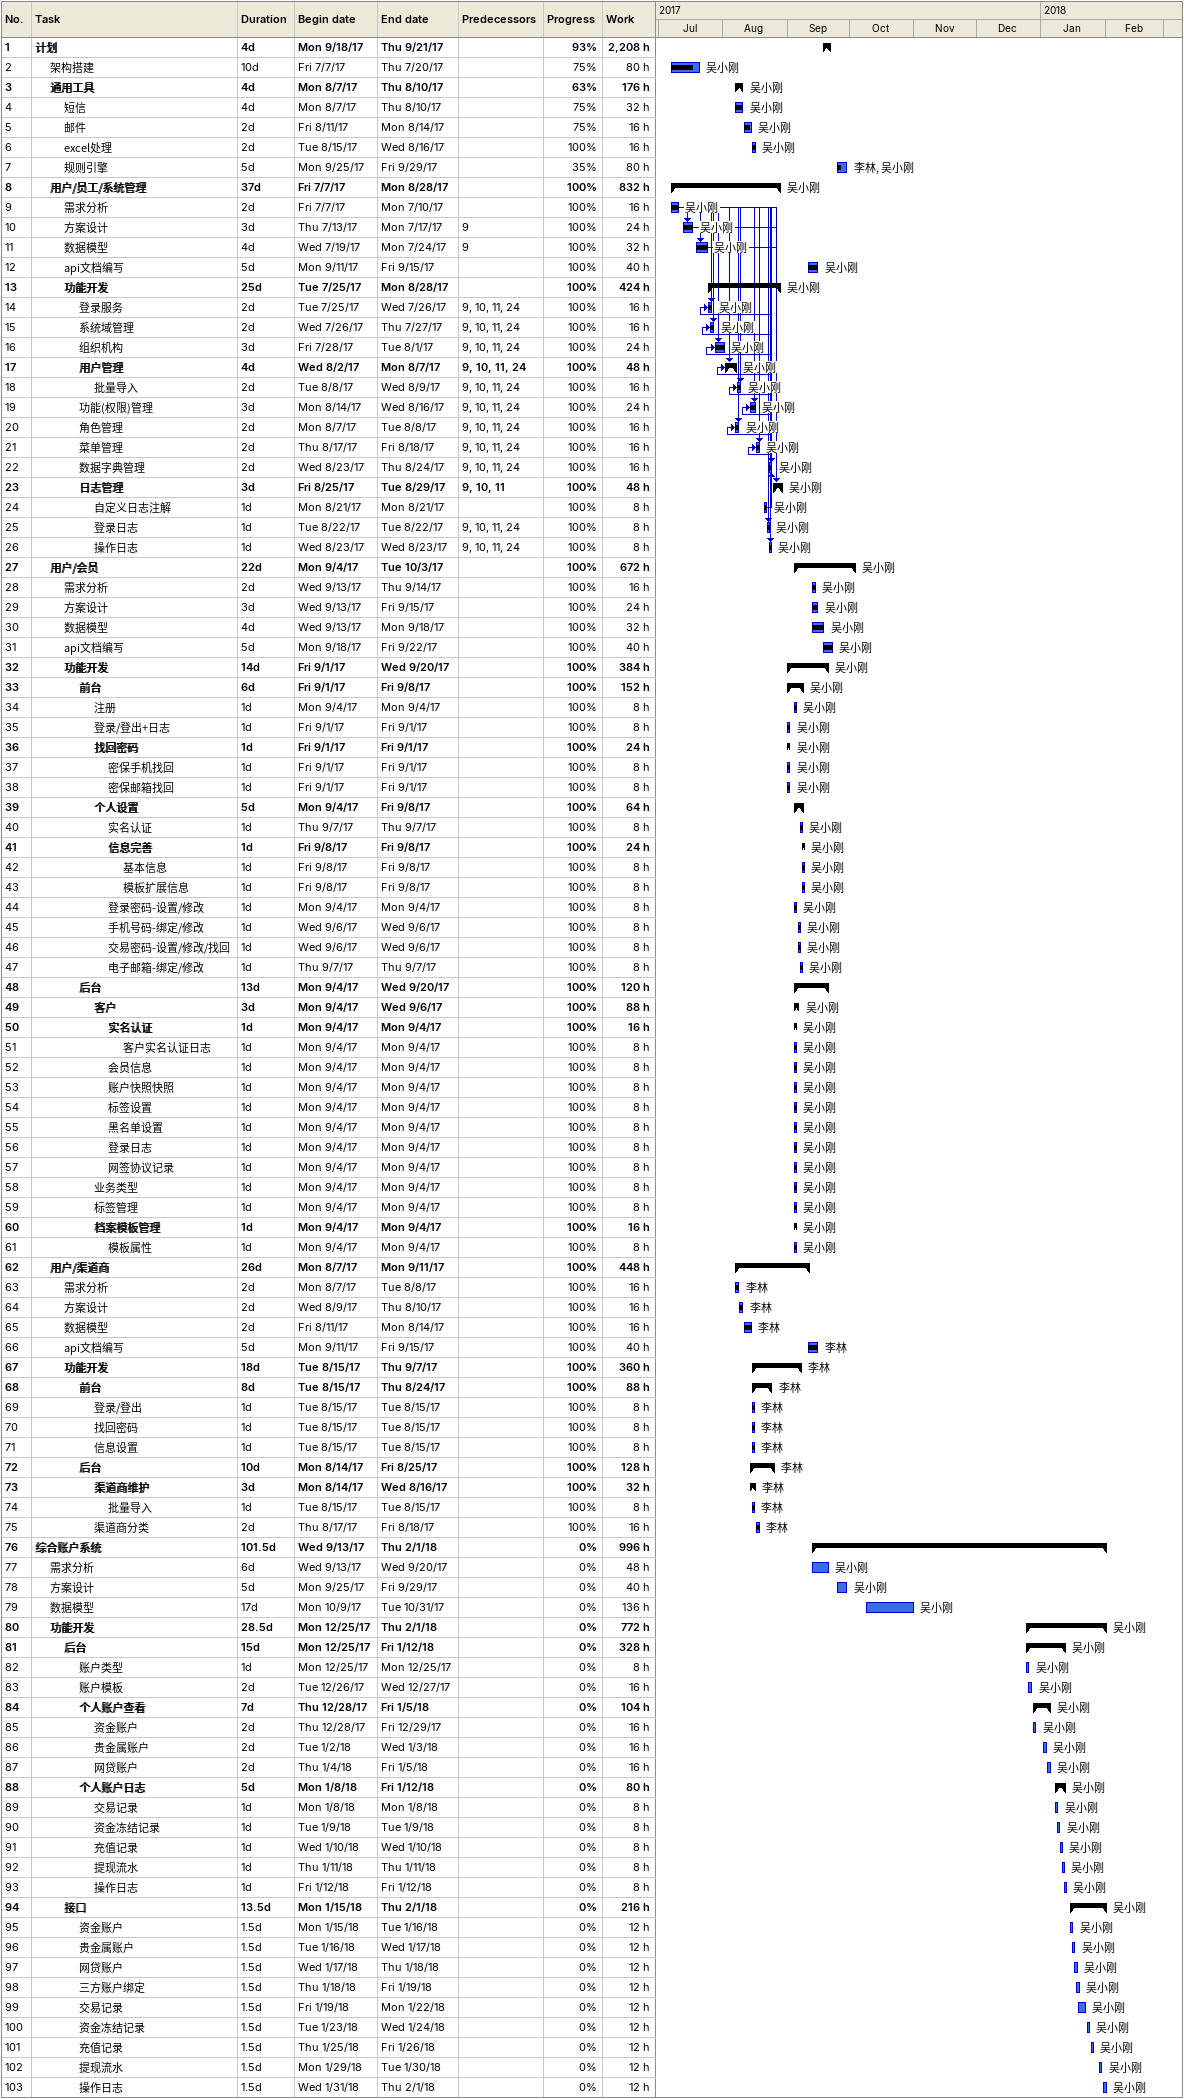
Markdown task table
| ID | Level | Task | Duration | Start | Finish | Predecessors | Resources | % complete | Work (h) |
|---|---|---|---|---|---|---|---|---|---|
| 1 | 1 | **计划** | 4d | 2017-09-18 | 2017-09-21 |  |  | 93 | 2208 |
| 2 | 2 | 架构搭建 | 10d | 2017-07-07 | 2017-07-20 |  | 吴小刚 | 75 | 80 |
| 3 | 2 | **通用工具** | 4d | 2017-08-07 | 2017-08-10 |  | 吴小刚 | 63 | 176 |
| 4 | 3 | 短信 | 4d | 2017-08-07 | 2017-08-10 |  | 吴小刚 | 75 | 32 |
| 5 | 3 | 邮件 | 2d | 2017-08-11 | 2017-08-14 |  | 吴小刚 | 75 | 16 |
| 6 | 3 | excel处理 | 2d | 2017-08-15 | 2017-08-16 |  | 吴小刚 | 100 | 16 |
| 7 | 3 | 规则引擎 | 5d | 2017-09-25 | 2017-09-29 |  | 李林, 吴小刚 | 35 | 80 |
| 8 | 2 | **用户/员工/系统管理** | 37d | 2017-07-07 | 2017-08-28 |  | 吴小刚 | 100 | 832 |
| 9 | 3 | 需求分析 | 2d | 2017-07-07 | 2017-07-10 |  | 吴小刚 | 100 | 16 |
| 10 | 3 | 方案设计 | 3d | 2017-07-13 | 2017-07-17 | 9 | 吴小刚 | 100 | 24 |
| 11 | 3 | 数据模型 | 4d | 2017-07-19 | 2017-07-24 | 9 | 吴小刚 | 100 | 32 |
| 12 | 3 | api文档编写 | 5d | 2017-09-11 | 2017-09-15 |  | 吴小刚 | 100 | 40 |
| 13 | 3 | **功能开发** | 25d | 2017-07-25 | 2017-08-28 |  | 吴小刚 | 100 | 424 |
| 14 | 4 | 登录服务 | 2d | 2017-07-25 | 2017-07-26 | 9, 10, 11, 24 | 吴小刚 | 100 | 16 |
| 15 | 4 | 系统域管理 | 2d | 2017-07-26 | 2017-07-27 | 9, 10, 11, 24 | 吴小刚 | 100 | 16 |
| 16 | 4 | 组织机构 | 3d | 2017-07-28 | 2017-08-01 | 9, 10, 11, 24 | 吴小刚 | 100 | 24 |
| 17 | 4 | **用户管理** | 4d | 2017-08-02 | 2017-08-07 | 9, 10, 11, 24 | 吴小刚 | 100 | 48 |
| 18 | 5 | 批量导入 | 2d | 2017-08-08 | 2017-08-09 | 9, 10, 11, 24 | 吴小刚 | 100 | 16 |
| 19 | 4 | 功能(权限)管理 | 3d | 2017-08-14 | 2017-08-16 | 9, 10, 11, 24 | 吴小刚 | 100 | 24 |
| 20 | 4 | 角色管理 | 2d | 2017-08-07 | 2017-08-08 | 9, 10, 11, 24 | 吴小刚 | 100 | 16 |
| 21 | 4 | 菜单管理 | 2d | 2017-08-17 | 2017-08-18 | 9, 10, 11, 24 | 吴小刚 | 100 | 16 |
| 22 | 4 | 数据字典管理 | 2d | 2017-08-23 | 2017-08-24 | 9, 10, 11, 24 | 吴小刚 | 100 | 16 |
| 23 | 4 | **日志管理** | 3d | 2017-08-25 | 2017-08-29 | 9, 10, 11 | 吴小刚 | 100 | 48 |
| 24 | 5 | 自定义日志注解 | 1d | 2017-08-21 | 2017-08-21 |  | 吴小刚 | 100 | 8 |
| 25 | 5 | 登录日志 | 1d | 2017-08-22 | 2017-08-22 | 9, 10, 11, 24 | 吴小刚 | 100 | 8 |
| 26 | 5 | 操作日志 | 1d | 2017-08-23 | 2017-08-23 | 9, 10, 11, 24 | 吴小刚 | 100 | 8 |
| 27 | 2 | **用户/会员** | 22d | 2017-09-04 | 2017-10-03 |  | 吴小刚 | 100 | 672 |
| 28 | 3 | 需求分析 | 2d | 2017-09-13 | 2017-09-14 |  | 吴小刚 | 100 | 16 |
| 29 | 3 | 方案设计 | 3d | 2017-09-13 | 2017-09-15 |  | 吴小刚 | 100 | 24 |
| 30 | 3 | 数据模型 | 4d | 2017-09-13 | 2017-09-18 |  | 吴小刚 | 100 | 32 |
| 31 | 3 | api文档编写 | 5d | 2017-09-18 | 2017-09-22 |  | 吴小刚 | 100 | 40 |
| 32 | 3 | **功能开发** | 14d | 2017-09-01 | 2017-09-20 |  | 吴小刚 | 100 | 384 |
| 33 | 4 | **前台** | 6d | 2017-09-01 | 2017-09-08 |  | 吴小刚 | 100 | 152 |
| 34 | 5 | 注册 | 1d | 2017-09-04 | 2017-09-04 |  | 吴小刚 | 100 | 8 |
| 35 | 5 | 登录/登出+日志 | 1d | 2017-09-01 | 2017-09-01 |  | 吴小刚 | 100 | 8 |
| 36 | 5 | **找回密码** | 1d | 2017-09-01 | 2017-09-01 |  | 吴小刚 | 100 | 24 |
| 37 | 6 | 密保手机找回 | 1d | 2017-09-01 | 2017-09-01 |  | 吴小刚 | 100 | 8 |
| 38 | 6 | 密保邮箱找回 | 1d | 2017-09-01 | 2017-09-01 |  | 吴小刚 | 100 | 8 |
| 39 | 5 | **个人设置** | 5d | 2017-09-04 | 2017-09-08 |  |  | 100 | 64 |
| 40 | 6 | 实名认证 | 1d | 2017-09-07 | 2017-09-07 |  | 吴小刚 | 100 | 8 |
| 41 | 6 | **信息完善** | 1d | 2017-09-08 | 2017-09-08 |  | 吴小刚 | 100 | 24 |
| 42 | 7 | 基本信息 | 1d | 2017-09-08 | 2017-09-08 |  | 吴小刚 | 100 | 8 |
| 43 | 7 | 模板扩展信息 | 1d | 2017-09-08 | 2017-09-08 |  | 吴小刚 | 100 | 8 |
| 44 | 6 | 登录密码-设置/修改 | 1d | 2017-09-04 | 2017-09-04 |  | 吴小刚 | 100 | 8 |
| 45 | 6 | 手机号码-绑定/修改 | 1d | 2017-09-06 | 2017-09-06 |  | 吴小刚 | 100 | 8 |
| 46 | 6 | 交易密码-设置/修改/找回 | 1d | 2017-09-06 | 2017-09-06 |  | 吴小刚 | 100 | 8 |
| 47 | 6 | 电子邮箱-绑定/修改 | 1d | 2017-09-07 | 2017-09-07 |  | 吴小刚 | 100 | 8 |
| 48 | 4 | **后台** | 13d | 2017-09-04 | 2017-09-20 |  |  | 100 | 120 |
| 49 | 5 | **客户** | 3d | 2017-09-04 | 2017-09-06 |  | 吴小刚 | 100 | 88 |
| 50 | 6 | **实名认证** | 1d | 2017-09-04 | 2017-09-04 |  | 吴小刚 | 100 | 16 |
| 51 | 7 | 客户实名认证日志 | 1d | 2017-09-04 | 2017-09-04 |  | 吴小刚 | 100 | 8 |
| 52 | 6 | 会员信息 | 1d | 2017-09-04 | 2017-09-04 |  | 吴小刚 | 100 | 8 |
| 53 | 6 | 账户快照快照 | 1d | 2017-09-04 | 2017-09-04 |  | 吴小刚 | 100 | 8 |
| 54 | 6 | 标签设置 | 1d | 2017-09-04 | 2017-09-04 |  | 吴小刚 | 100 | 8 |
| 55 | 6 | 黑名单设置 | 1d | 2017-09-04 | 2017-09-04 |  | 吴小刚 | 100 | 8 |
| 56 | 6 | 登录日志 | 1d | 2017-09-04 | 2017-09-04 |  | 吴小刚 | 100 | 8 |
| 57 | 6 | 网签协议记录 | 1d | 2017-09-04 | 2017-09-04 |  | 吴小刚 | 100 | 8 |
| 58 | 5 | 业务类型 | 1d | 2017-09-04 | 2017-09-04 |  | 吴小刚 | 100 | 8 |
| 59 | 5 | 标签管理 | 1d | 2017-09-04 | 2017-09-04 |  | 吴小刚 | 100 | 8 |
| 60 | 5 | **档案模板管理** | 1d | 2017-09-04 | 2017-09-04 |  | 吴小刚 | 100 | 16 |
| 61 | 6 | 模板属性 | 1d | 2017-09-04 | 2017-09-04 |  | 吴小刚 | 100 | 8 |
| 62 | 2 | **用户/渠道商** | 26d | 2017-08-07 | 2017-09-11 |  |  | 100 | 448 |
| 63 | 3 | 需求分析 | 2d | 2017-08-07 | 2017-08-08 |  | 李林 | 100 | 16 |
| 64 | 3 | 方案设计 | 2d | 2017-08-09 | 2017-08-10 |  | 李林 | 100 | 16 |
| 65 | 3 | 数据模型 | 2d | 2017-08-11 | 2017-08-14 |  | 李林 | 100 | 16 |
| 66 | 3 | api文档编写 | 5d | 2017-09-11 | 2017-09-15 |  | 李林 | 100 | 40 |
| 67 | 3 | **功能开发** | 18d | 2017-08-15 | 2017-09-07 |  | 李林 | 100 | 360 |
| 68 | 4 | **前台** | 8d | 2017-08-15 | 2017-08-24 |  | 李林 | 100 | 88 |
| 69 | 5 | 登录/登出 | 1d | 2017-08-15 | 2017-08-15 |  | 李林 | 100 | 8 |
| 70 | 5 | 找回密码 | 1d | 2017-08-15 | 2017-08-15 |  | 李林 | 100 | 8 |
| 71 | 5 | 信息设置 | 1d | 2017-08-15 | 2017-08-15 |  | 李林 | 100 | 8 |
| 72 | 4 | **后台** | 10d | 2017-08-14 | 2017-08-25 |  | 李林 | 100 | 128 |
| 73 | 5 | **渠道商维护** | 3d | 2017-08-14 | 2017-08-16 |  | 李林 | 100 | 32 |
| 74 | 6 | 批量导入 | 1d | 2017-08-15 | 2017-08-15 |  | 李林 | 100 | 8 |
| 75 | 5 | 渠道商分类 | 2d | 2017-08-17 | 2017-08-18 |  | 李林 | 100 | 16 |
| 76 | 1 | **综合账户系统** | 101.5d | 2017-09-13 | 2018-02-01 |  |  | 0 | 996 |
| 77 | 2 | 需求分析 | 6d | 2017-09-13 | 2017-09-20 |  | 吴小刚 | 0 | 48 |
| 78 | 2 | 方案设计 | 5d | 2017-09-25 | 2017-09-29 |  | 吴小刚 | 0 | 40 |
| 79 | 2 | 数据模型 | 17d | 2017-10-09 | 2017-10-31 |  | 吴小刚 | 0 | 136 |
| 80 | 2 | **功能开发** | 28.5d | 2017-12-25 | 2018-02-01 |  | 吴小刚 | 0 | 772 |
| 81 | 3 | **后台** | 15d | 2017-12-25 | 2018-01-12 |  | 吴小刚 | 0 | 328 |
| 82 | 4 | 账户类型 | 1d | 2017-12-25 | 2017-12-25 |  | 吴小刚 | 0 | 8 |
| 83 | 4 | 账户模板 | 2d | 2017-12-26 | 2017-12-27 |  | 吴小刚 | 0 | 16 |
| 84 | 4 | **个人账户查看** | 7d | 2017-12-28 | 2018-01-05 |  | 吴小刚 | 0 | 104 |
| 85 | 5 | 资金账户 | 2d | 2017-12-28 | 2017-12-29 |  | 吴小刚 | 0 | 16 |
| 86 | 5 | 贵金属账户 | 2d | 2018-01-02 | 2018-01-03 |  | 吴小刚 | 0 | 16 |
| 87 | 5 | 网贷账户 | 2d | 2018-01-04 | 2018-01-05 |  | 吴小刚 | 0 | 16 |
| 88 | 4 | **个人账户日志** | 5d | 2018-01-08 | 2018-01-12 |  | 吴小刚 | 0 | 80 |
| 89 | 5 | 交易记录 | 1d | 2018-01-08 | 2018-01-08 |  | 吴小刚 | 0 | 8 |
| 90 | 5 | 资金冻结记录 | 1d | 2018-01-09 | 2018-01-09 |  | 吴小刚 | 0 | 8 |
| 91 | 5 | 充值记录 | 1d | 2018-01-10 | 2018-01-10 |  | 吴小刚 | 0 | 8 |
| 92 | 5 | 提现流水 | 1d | 2018-01-11 | 2018-01-11 |  | 吴小刚 | 0 | 8 |
| 93 | 5 | 操作日志 | 1d | 2018-01-12 | 2018-01-12 |  | 吴小刚 | 0 | 8 |
| 94 | 3 | **接口** | 13.5d | 2018-01-15 | 2018-02-01 |  | 吴小刚 | 0 | 216 |
| 95 | 4 | 资金账户 | 1.5d | 2018-01-15 | 2018-01-16 |  | 吴小刚 | 0 | 12 |
| 96 | 4 | 贵金属账户 | 1.5d | 2018-01-16 | 2018-01-17 |  | 吴小刚 | 0 | 12 |
| 97 | 4 | 网贷账户 | 1.5d | 2018-01-17 | 2018-01-18 |  | 吴小刚 | 0 | 12 |
| 98 | 4 | 三方账户绑定 | 1.5d | 2018-01-18 | 2018-01-19 |  | 吴小刚 | 0 | 12 |
| 99 | 4 | 交易记录 | 1.5d | 2018-01-19 | 2018-01-22 |  | 吴小刚 | 0 | 12 |
| 100 | 4 | 资金冻结记录 | 1.5d | 2018-01-23 | 2018-01-24 |  | 吴小刚 | 0 | 12 |
| 101 | 4 | 充值记录 | 1.5d | 2018-01-25 | 2018-01-26 |  | 吴小刚 | 0 | 12 |
| 102 | 4 | 提现流水 | 1.5d | 2018-01-29 | 2018-01-30 |  | 吴小刚 | 0 | 12 |
| 103 | 4 | 操作日志 | 1.5d | 2018-01-31 | 2018-02-01 |  | 吴小刚 | 0 | 12 |
